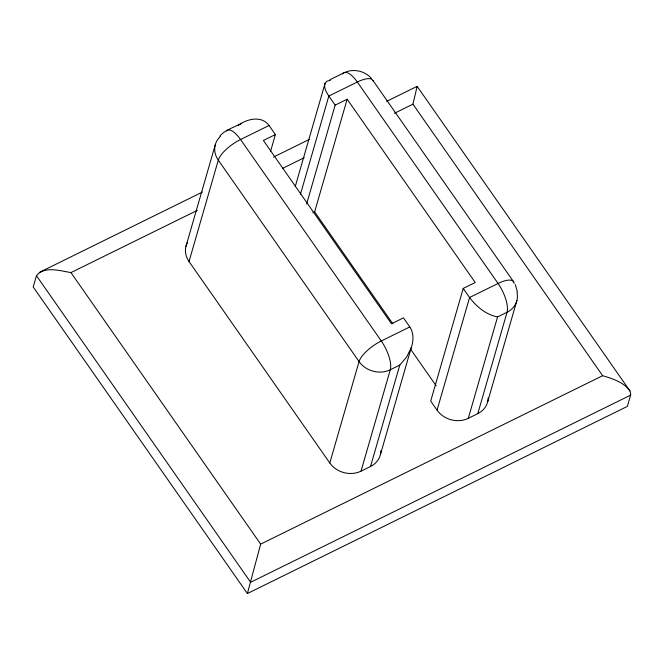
<?xml version="1.0" encoding="UTF-8"?>
<svg xmlns="http://www.w3.org/2000/svg" width="664" height="664" viewBox="0 0 664 664"><rect width="100%" height="100%" fill="white"/><g stroke="black" fill="none" stroke-linecap="round" stroke-linejoin="round"><path stroke-width="1" d="M629.978 390.996C623.778 382.124 612.548 378.696 602.646 375.699L412.933 104.173L417.15 86.32L629.978 390.996L630.742 394.665L627.38 406.393L247.39 593.533L33.2 286.972L36.454 275.701C44.305 265.783 60.241 270.779 70.94 272.597L260.653 544.131L247.39 593.533M238.31 125.488C246.751 118.731 261.782 115.337 269.053 125.479L275.394 134.56L263.401 140.469L391.461 323.766L403.455 317.857L409.804 326.937C413.987 333.046 413.514 341.138 411.19 347.853L380.381 454.724M185.945 246.402L215.211 145.009M380.887 450.707A22.833 19.596 16.1 0 1 370.529 466.468L361.025 471.149A22.833 19.596 16.1 0 1 329.792 462.991L189.032 261.533L218.298 160.14A22.833 19.596 16.1 0 1 220.307 136.51M270.547 151.359L275.394 134.56M295.206 186.659L325.086 83.266L327.061 81.124L330.365 80.336M300.36 194.618L328.821 96.048L357.315 82.012A22.833 8.043 -34.9 0 1 373.226 81.182M306.635 203.956L335.162 105.128L347.164 99.218L475.225 282.515L463.223 288.417L430.704 401.081L437.053 410.161A22.833 19.596 16.1 0 0 468.294 418.328L477.789 413.647A22.833 19.596 16.1 0 0 488.156 397.885M312.802 212.787L314.645 211.882L347.164 99.218M329.792 462.991L359.058 361.598A22.833 8.043 -34.9 0 1 381.302 340.972L409.804 326.937M361.025 471.149L390.291 369.757A22.833 8.532 63.8 0 0 381.302 340.972L240.551 139.515A22.833 8.532 63.8 0 0 226.424 130.841M370.529 466.468L399.794 365.075L406.584 357.099L411.19 347.853M437.053 410.161L469.572 297.505L498.066 283.47A22.833 8.043 -34.9 0 1 514.094 283.486M468.294 418.328L497.56 316.927L507.055 312.254A22.833 19.596 16.1 0 0 516.99 292.484M477.789 413.647L507.055 312.254A22.833 8.532 63.8 0 0 498.066 283.47L357.315 82.012A22.833 8.532 63.8 0 0 342.624 74.003M487.642 401.894L516.907 300.502M416.809 87.316L417.141 86.337L386.656 101.343M325.086 83.266C323.551 87.789 326.422 92.371 328.821 96.048L335.162 105.128M219.892 136.004C225.536 129.555 234.317 127.38 241.538 123.247M39.234 272.472L202.429 192.054M329.8 79.771L343.877 72.841M269.053 125.479L240.551 139.515A22.833 8.043 -34.9 0 0 218.298 160.14L359.058 361.598A22.833 19.596 16.1 0 0 390.291 369.757L399.794 365.075M273.493 157.061L309.2 139.473M70.94 272.597L197.332 210.355M282.831 168.249L304.203 157.725M394.35 113.328L412.933 104.173M260.653 544.131L602.646 375.699M630.634 395.13L250.643 582.27L36.454 275.701M344.923 72.351C353.945 68.409 365.192 71.048 371.533 78.576M497.56 316.927C486.089 314.728 476.437 306.643 469.572 297.505L463.223 288.417M372.927 80.427L513.679 281.885M314.645 211.882L392.905 323.891M410.692 349.347L436.182 385.834M515.272 284.582L517.43 292.027M189.032 261.533A22.833 19.596 16.1 0 1 187.397 242.634"/></g></svg>
